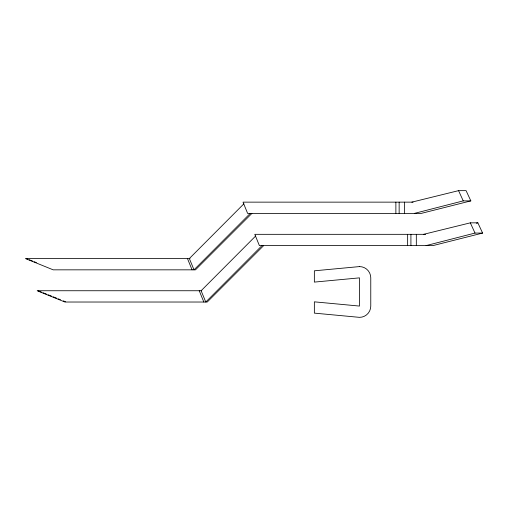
<?xml version="1.0" encoding="UTF-8"?>
<svg xmlns="http://www.w3.org/2000/svg" width="508" height="508" viewBox="0 0 508 508"><rect width="100%" height="100%" fill="white"/><g stroke="black" fill="none" stroke-linecap="round" stroke-linejoin="round"><path stroke-width="0.76" d="M243.884 203.81L189.351 258.553L194.005 269.837L250.209 213.424M255.651 236.004L201.117 290.741L205.772 302.025L261.969 245.612M251.898 213.424L195.485 269.837L53.181 269.837L25.4 258.553L190.017 258.553M263.658 245.612L207.245 302.025L64.941 302.025L37.167 290.741L201.784 290.741M414.299 213.424L463.239 200.882L470.833 200.882L466.09 190.646L458.565 190.646L411.848 202.14M426.066 245.612L475.005 233.07L482.6 233.07L477.857 222.834L470.332 222.834L423.615 234.328M470.833 200.882L421.138 213.424L247.631 213.424L243.027 202.14L413.093 202.14M482.6 233.07L432.905 245.612L259.391 245.612L254.794 234.328L425.653 234.328M476.326 223.203L477.857 222.834M26.238 258.553L27.686 259.131M29.134 259.709L32.747 261.156M34.195 261.734L36.366 262.604M38.005 290.741L41.624 292.189M43.066 292.767L46.685 294.215M48.133 294.792L51.746 296.24M53.194 296.818L56.807 298.266M58.255 298.844L60.427 299.714M63.322 300.869L65.488 301.739M458.565 190.646L463.239 200.882M470.332 222.834L475.005 233.07M187.471 258.553L192.068 269.837M199.231 290.741L203.835 302.025M416.325 234.328L416.325 245.612M410.915 234.328L410.915 245.612M407.638 234.328L407.638 245.612M404.559 202.14L404.559 213.424M399.148 202.14L399.148 213.424M395.872 202.14L395.872 213.424M359.486 266.586L314.357 270.815L314.357 282.099L359.486 277.863L359.486 306.07L314.357 301.841L314.357 313.125L359.486 317.354A11.284 11.284 0 0 0 370.77 306.07L370.77 277.863A11.284 11.284 0 0 0 359.486 266.586"/></g></svg>
